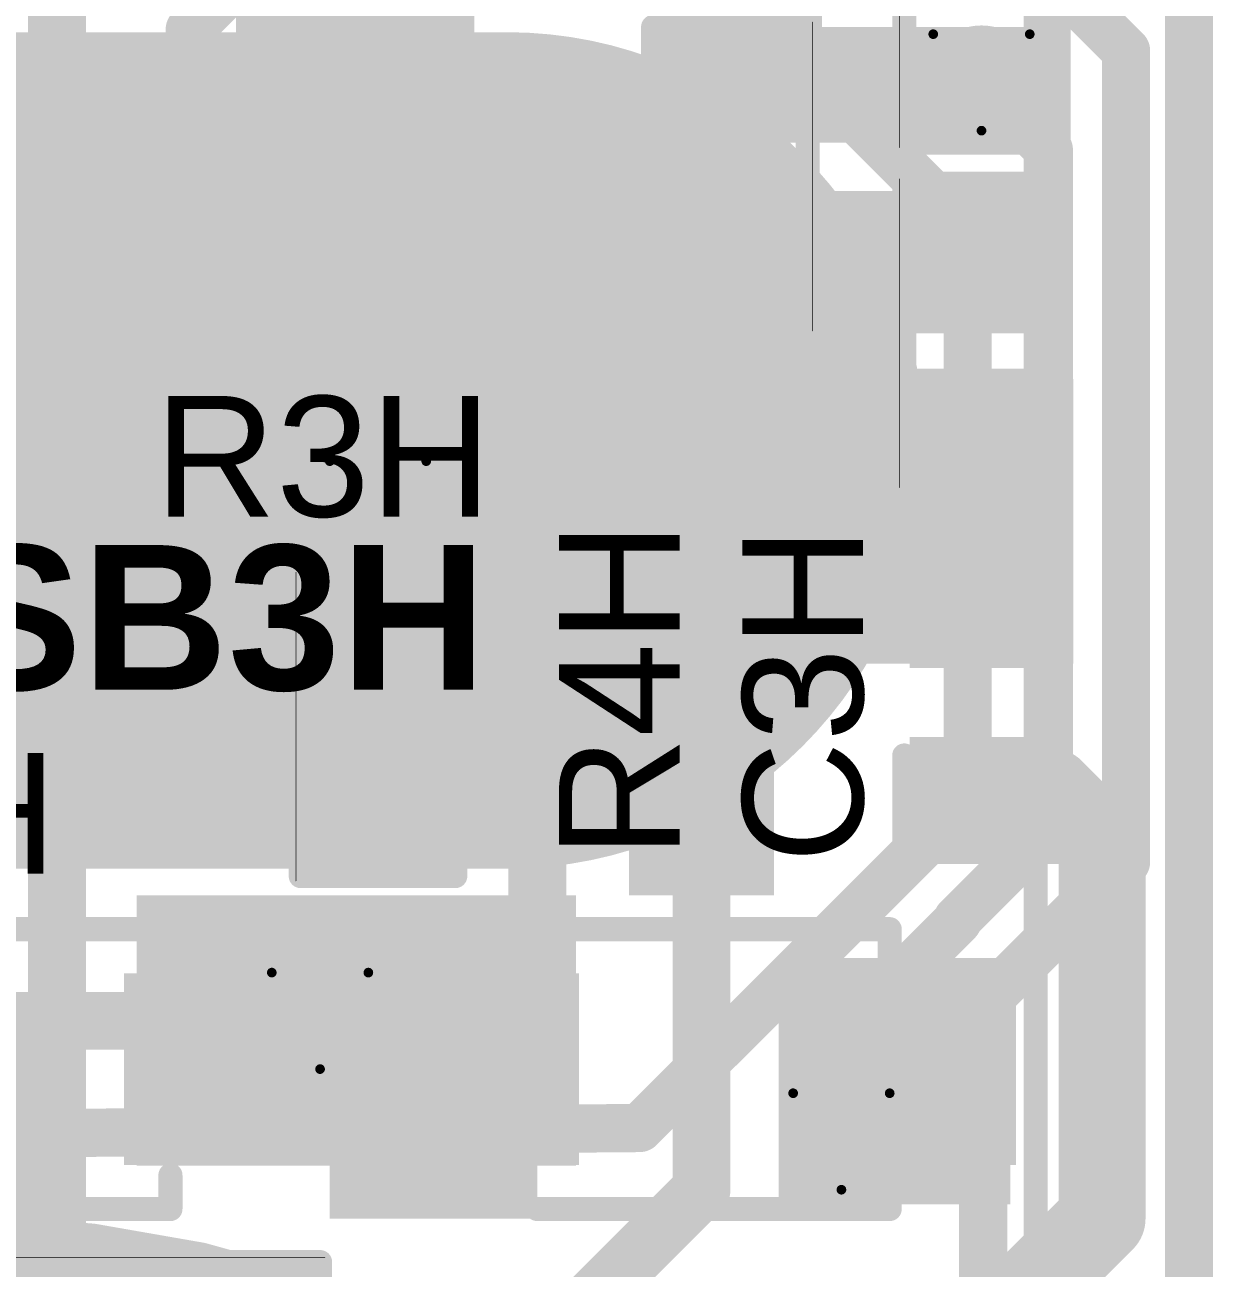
# Model space of a CAD drawing. Header units: inches. Extents: x -3.9 to 9.5, y -7 to 2.6.
# Drawn here: x 4.3443 to 4.5905, y -5.022 to -4.7644 of the extents above; entities that cross this region are included whole.
import ezdxf

# ---------------------------------------------------------------- set-up
doc = ezdxf.new("R2010")
doc.units = ezdxf.units.IN
doc.header["$MEASUREMENT"] = 0
for name, color, linetype in [('Board Outline', 216, 'Continuous'), ('Bottom Layer', 5, 'Continuous'), ('Bottom Overlay', 54, 'Continuous'), ('Bottom Paste', 16, 'Continuous'), ('Bottom Solder', 6, 'Continuous'), ('Dimension', 6, 'Continuous'), ('Drill Drawing', 1, 'Continuous'), ('Top Layer', 1, 'Continuous'), ('Top Overlay', 2, 'Continuous'), ('Top Paste', 8, 'Continuous'), ('Top Solder', 216, 'Continuous'), ('Via Holes', 16, 'Continuous')]:
    doc.layers.add(name, color=color, linetype=linetype)
doc.styles.add('Arial', font='', dxfattribs={"height": 0.2})
doc.styles.add('Arial_Bold', font='', dxfattribs={"height": 0.2})
doc.styles.get('Arial').set_extended_font_data('Arial')
doc.styles.get('Arial_Bold').set_extended_font_data('Arial', bold=True)

# ---------------------------------------------------------------- blocks, each defined once
blk = doc.blocks.new('14_TSSOP_34')
at = {"layer": 'Top Layer'}
for points in [[(-0.12992, 0.08563), (-0.08858, 0.08563), (-0.08858, 0.06791), (-0.12992, 0.06791)], [(-0.12992, 0.06004), (-0.08858, 0.06004), (-0.08858, 0.04232), (-0.12992, 0.04232)]]:
    blk.add_hatch(color=1, dxfattribs=at).paths.add_polyline_path(points)
at = {"layer": 'Top Overlay'}
blk.add_hatch(color=2, dxfattribs=at).paths.add_polyline_path([(-0.084, 0.068), (-0.073, 0.068), (-0.073, 0.086), (-0.084, 0.086)])
at = {"layer": 'Top Paste'}
for points in [[(-0.12992, 0.08563), (-0.08858, 0.08563), (-0.08858, 0.06791), (-0.12992, 0.06791)], [(-0.12992, 0.06004), (-0.08858, 0.06004), (-0.08858, 0.04232), (-0.12992, 0.04232)]]:
    blk.add_hatch(color=8, dxfattribs=at).paths.add_polyline_path(points)
at = {"layer": 'Top Solder'}
for points in [[(-0.13392, 0.08963), (-0.08458, 0.08963), (-0.08458, 0.06391), (-0.13392, 0.06391)], [(-0.13392, 0.06404), (-0.08458, 0.06404), (-0.08458, 0.03832), (-0.13392, 0.03832)], [(-0.13392, 0.03845), (-0.08458, 0.03845), (-0.08458, 0.01273), (-0.13392, 0.01273)]]:
    blk.add_hatch(color=216, dxfattribs=at).paths.add_polyline_path(points)
at = {"layer": 'Top Overlay'}
for points in [[(-0.09, 0.1, 0.005, 0.005, 0), (-0.09, 0.092, 0.005, 0.005, 0)], [(0.09, 0.1, 0.005, 0.005, 0), (-0.09, 0.1, 0.005, 0.005, 0)], [(-0.141, 0.082, 0.00787, 0.00787, 0), (-0.141, 0.072, 0.00787, 0.00787, 0)], [(-0.136, 0.077, 0.00787, 0.00787, 0), (-0.141, 0.082, 0.00787, 0.00787, 0)], [(-0.136, 0.077, 0.00787, 0.00787, 0), (-0.141, 0.072, 0.00787, 0.00787, 0)]]:
    blk.add_lwpolyline(points, format="xyseb", dxfattribs=at)
for points in [[(-0.09125, 0.1, 0.0025, 0.0025, 1), (-0.08875, 0.1, 0.0025, 0.0025, 1)], [(-0.09125, 0.1, 0.0025, 0.0025, 1), (-0.08875, 0.1, 0.0025, 0.0025, 1)], [(-0.09125, 0.092, 0.0025, 0.0025, 1), (-0.08875, 0.092, 0.0025, 0.0025, 1)], [(-0.14297, 0.082, 0.00394, 0.00394, 1), (-0.13903, 0.082, 0.00394, 0.00394, 1)], [(-0.14297, 0.082, 0.00394, 0.00394, 1), (-0.13903, 0.082, 0.00394, 0.00394, 1)], [(-0.13797, 0.077, 0.00394, 0.00394, 1), (-0.13403, 0.077, 0.00394, 0.00394, 1)], [(-0.13797, 0.077, 0.00394, 0.00394, 1), (-0.13403, 0.077, 0.00394, 0.00394, 1)], [(-0.14297, 0.072, 0.00394, 0.00394, 1), (-0.13903, 0.072, 0.00394, 0.00394, 1)], [(-0.14297, 0.072, 0.00394, 0.00394, 1), (-0.13903, 0.072, 0.00394, 0.00394, 1)]]:
    blk.add_lwpolyline(points, format="xyseb", close=True, dxfattribs=at)
blk = doc.blocks.new('S______B______0402_83')
at = {"layer": 'Top Layer'}
for points in [[(-0.0275, -0.0125), (-0.0275, 0.0125), (-0.0095, 0.0125), (-0.0095, -0.0125)], [(0.0095, -0.0125), (0.0095, 0.0125), (0.0275, 0.0125), (0.0275, -0.0125)]]:
    blk.add_hatch(color=1, dxfattribs=at).paths.add_polyline_path(points)
at = {"layer": 'Top Paste'}
for points in [[(-0.0275, -0.0125), (-0.0275, 0.0125), (-0.0095, 0.0125), (-0.0095, -0.0125)], [(0.0095, -0.0125), (0.0095, 0.0125), (0.0275, 0.0125), (0.0275, -0.0125)]]:
    blk.add_hatch(color=8, dxfattribs=at).paths.add_polyline_path(points)
at = {"layer": 'Top Solder'}
for points in [[(-0.02967, -0.01467), (-0.02967, 0.01467), (-0.00733, 0.01467), (-0.00733, -0.01467)], [(0.00733, -0.01467), (0.00733, 0.01467), (0.02967, 0.01467), (0.02967, -0.01467)]]:
    blk.add_hatch(color=216, dxfattribs=at).paths.add_polyline_path(points)
at = {"layer": 'Top Overlay'}
for points in [[(-0.031, -0.016, 0.005, 0.005, 0), (-0.031, 0.016, 0.005, 0.005, 0)], [(0.031, 0.016, 0.005, 0.005, 0), (-0.031, 0.016, 0.005, 0.005, 0)], [(0.031, -0.016, 0.005, 0.005, 0), (0.031, 0.016, 0.005, 0.005, 0)], [(0.031, -0.016, 0.005, 0.005, 0), (-0.031, -0.016, 0.005, 0.005, 0)], [(0.032, -0.017, 0.000127, 0.000127, 0), (-0.032, -0.017, 0.000127, 0.000127, 0)]]:
    blk.add_lwpolyline(points, format="xyseb", dxfattribs=at)
for points in [[(-0.03225, 0.016, 0.0025, 0.0025, 1), (-0.02975, 0.016, 0.0025, 0.0025, 1)], [(-0.03225, 0.016, 0.0025, 0.0025, 1), (-0.02975, 0.016, 0.0025, 0.0025, 1)], [(0.02975, 0.016, 0.0025, 0.0025, 1), (0.03225, 0.016, 0.0025, 0.0025, 1)], [(0.02975, 0.016, 0.0025, 0.0025, 1), (0.03225, 0.016, 0.0025, 0.0025, 1)], [(-0.03225, -0.016, 0.0025, 0.0025, 1), (-0.02975, -0.016, 0.0025, 0.0025, 1)], [(-0.03225, -0.016, 0.0025, 0.0025, 1), (-0.02975, -0.016, 0.0025, 0.0025, 1)], [(0.02975, -0.016, 0.0025, 0.0025, 1), (0.03225, -0.016, 0.0025, 0.0025, 1)], [(0.02975, -0.016, 0.0025, 0.0025, 1), (0.03225, -0.016, 0.0025, 0.0025, 1)], [(-0.03203, -0.017, 0.0000635, 0.0000635, 1), (-0.03197, -0.017, 0.0000635, 0.0000635, 1)], [(0.03197, -0.017, 0.0000635, 0.0000635, 1), (0.03203, -0.017, 0.0000635, 0.0000635, 1)]]:
    blk.add_lwpolyline(points, format="xyseb", close=True, dxfattribs=at)
blk = doc.blocks.new('R___0402_146')
at = {"layer": 'Top Layer'}
for points in [[(-0.0275, -0.0125), (-0.0275, 0.0125), (-0.0095, 0.0125), (-0.0095, -0.0125)], [(0.0095, -0.0125), (0.0095, 0.0125), (0.0275, 0.0125), (0.0275, -0.0125)]]:
    blk.add_hatch(color=1, dxfattribs=at).paths.add_polyline_path(points)
at = {"layer": 'Top Paste'}
for points in [[(-0.0275, -0.0125), (-0.0275, 0.0125), (-0.0095, 0.0125), (-0.0095, -0.0125)], [(0.0095, -0.0125), (0.0095, 0.0125), (0.0275, 0.0125), (0.0275, -0.0125)]]:
    blk.add_hatch(color=8, dxfattribs=at).paths.add_polyline_path(points)
at = {"layer": 'Top Solder'}
for points in [[(-0.02967, -0.01467), (-0.02967, 0.01467), (-0.00733, 0.01467), (-0.00733, -0.01467)], [(0.00733, -0.01467), (0.00733, 0.01467), (0.02967, 0.01467), (0.02967, -0.01467)]]:
    blk.add_hatch(color=216, dxfattribs=at).paths.add_polyline_path(points)
at = {"layer": 'Top Overlay'}
for points in [[(-0.031, 0.016, 0.005, 0.005, 0), (-0.031, -0.016, 0.005, 0.005, 0)], [(0.031, 0.016, 0.005, 0.005, 0), (-0.031, 0.016, 0.005, 0.005, 0)], [(0.031, 0.016, 0.005, 0.005, 0), (0.031, -0.016, 0.005, 0.005, 0)], [(0.031, -0.016, 0.005, 0.005, 0), (-0.031, -0.016, 0.005, 0.005, 0)], [(0.032, -0.017, 0.000127, 0.000127, 0), (-0.032, -0.017, 0.000127, 0.000127, 0)]]:
    blk.add_lwpolyline(points, format="xyseb", dxfattribs=at)
for points in [[(-0.03225, 0.016, 0.0025, 0.0025, 1), (-0.02975, 0.016, 0.0025, 0.0025, 1)], [(-0.03225, 0.016, 0.0025, 0.0025, 1), (-0.02975, 0.016, 0.0025, 0.0025, 1)], [(0.02975, 0.016, 0.0025, 0.0025, 1), (0.03225, 0.016, 0.0025, 0.0025, 1)], [(0.02975, 0.016, 0.0025, 0.0025, 1), (0.03225, 0.016, 0.0025, 0.0025, 1)], [(-0.03225, -0.016, 0.0025, 0.0025, 1), (-0.02975, -0.016, 0.0025, 0.0025, 1)], [(-0.03225, -0.016, 0.0025, 0.0025, 1), (-0.02975, -0.016, 0.0025, 0.0025, 1)], [(0.02975, -0.016, 0.0025, 0.0025, 1), (0.03225, -0.016, 0.0025, 0.0025, 1)], [(0.02975, -0.016, 0.0025, 0.0025, 1), (0.03225, -0.016, 0.0025, 0.0025, 1)], [(-0.03203, -0.017, 0.0000635, 0.0000635, 1), (-0.03197, -0.017, 0.0000635, 0.0000635, 1)], [(0.03197, -0.017, 0.0000635, 0.0000635, 1), (0.03203, -0.017, 0.0000635, 0.0000635, 1)]]:
    blk.add_lwpolyline(points, format="xyseb", close=True, dxfattribs=at)
blk = doc.blocks.new('R___0402_153')
at = {"layer": 'Top Layer'}
for points in [[(-0.0275, -0.0125), (-0.0275, 0.0125), (-0.0095, 0.0125), (-0.0095, -0.0125)], [(0.0095, -0.0125), (0.0095, 0.0125), (0.0275, 0.0125), (0.0275, -0.0125)]]:
    blk.add_hatch(color=1, dxfattribs=at).paths.add_polyline_path(points)
at = {"layer": 'Top Paste'}
for points in [[(-0.0275, -0.0125), (-0.0275, 0.0125), (-0.0095, 0.0125), (-0.0095, -0.0125)], [(0.0095, -0.0125), (0.0095, 0.0125), (0.0275, 0.0125), (0.0275, -0.0125)]]:
    blk.add_hatch(color=8, dxfattribs=at).paths.add_polyline_path(points)
at = {"layer": 'Top Solder'}
for points in [[(-0.02967, -0.01467), (-0.02967, 0.01467), (-0.00733, 0.01467), (-0.00733, -0.01467)], [(0.00733, -0.01467), (0.00733, 0.01467), (0.02967, 0.01467), (0.02967, -0.01467)]]:
    blk.add_hatch(color=216, dxfattribs=at).paths.add_polyline_path(points)
at = {"layer": 'Top Overlay'}
for points in [[(-0.031, -0.016, 0.005, 0.005, 0), (-0.031, 0.016, 0.005, 0.005, 0)], [(0.031, 0.016, 0.005, 0.005, 0), (-0.031, 0.016, 0.005, 0.005, 0)], [(0.031, -0.016, 0.005, 0.005, 0), (0.031, 0.016, 0.005, 0.005, 0)], [(0.031, -0.016, 0.005, 0.005, 0), (-0.031, -0.016, 0.005, 0.005, 0)], [(0.032, -0.017, 0.000127, 0.000127, 0), (-0.032, -0.017, 0.000127, 0.000127, 0)]]:
    blk.add_lwpolyline(points, format="xyseb", dxfattribs=at)
for points in [[(-0.03225, 0.016, 0.0025, 0.0025, 1), (-0.02975, 0.016, 0.0025, 0.0025, 1)], [(-0.03225, 0.016, 0.0025, 0.0025, 1), (-0.02975, 0.016, 0.0025, 0.0025, 1)], [(0.02975, 0.016, 0.0025, 0.0025, 1), (0.03225, 0.016, 0.0025, 0.0025, 1)], [(0.02975, 0.016, 0.0025, 0.0025, 1), (0.03225, 0.016, 0.0025, 0.0025, 1)], [(-0.03225, -0.016, 0.0025, 0.0025, 1), (-0.02975, -0.016, 0.0025, 0.0025, 1)], [(-0.03225, -0.016, 0.0025, 0.0025, 1), (-0.02975, -0.016, 0.0025, 0.0025, 1)], [(0.02975, -0.016, 0.0025, 0.0025, 1), (0.03225, -0.016, 0.0025, 0.0025, 1)], [(0.02975, -0.016, 0.0025, 0.0025, 1), (0.03225, -0.016, 0.0025, 0.0025, 1)], [(-0.03203, -0.017, 0.0000635, 0.0000635, 1), (-0.03197, -0.017, 0.0000635, 0.0000635, 1)], [(0.03197, -0.017, 0.0000635, 0.0000635, 1), (0.03203, -0.017, 0.0000635, 0.0000635, 1)]]:
    blk.add_lwpolyline(points, format="xyseb", close=True, dxfattribs=at)
blk = doc.blocks.new('R___0402_160')
at = {"layer": 'Top Layer'}
for points in [[(-0.0275, -0.0125), (-0.0275, 0.0125), (-0.0095, 0.0125), (-0.0095, -0.0125)], [(0.0095, -0.0125), (0.0095, 0.0125), (0.0275, 0.0125), (0.0275, -0.0125)]]:
    blk.add_hatch(color=1, dxfattribs=at).paths.add_polyline_path(points)
at = {"layer": 'Top Paste'}
for points in [[(-0.0275, -0.0125), (-0.0275, 0.0125), (-0.0095, 0.0125), (-0.0095, -0.0125)], [(0.0095, -0.0125), (0.0095, 0.0125), (0.0275, 0.0125), (0.0275, -0.0125)]]:
    blk.add_hatch(color=8, dxfattribs=at).paths.add_polyline_path(points)
at = {"layer": 'Top Solder'}
for points in [[(-0.02967, -0.01467), (-0.02967, 0.01467), (-0.00733, 0.01467), (-0.00733, -0.01467)], [(0.00733, -0.01467), (0.00733, 0.01467), (0.02967, 0.01467), (0.02967, -0.01467)]]:
    blk.add_hatch(color=216, dxfattribs=at).paths.add_polyline_path(points)
at = {"layer": 'Top Overlay'}
for points in [[(-0.031, 0.016, 0.005, 0.005, 0), (-0.031, -0.016, 0.005, 0.005, 0)], [(-0.031, 0.016, 0.005, 0.005, 0), (0.031, 0.016, 0.005, 0.005, 0)], [(0.031, 0.016, 0.005, 0.005, 0), (0.031, -0.016, 0.005, 0.005, 0)], [(-0.031, -0.016, 0.005, 0.005, 0), (0.031, -0.016, 0.005, 0.005, 0)], [(-0.032, -0.017, 0.000127, 0.000127, 0), (0.032, -0.017, 0.000127, 0.000127, 0)]]:
    blk.add_lwpolyline(points, format="xyseb", dxfattribs=at)
for points in [[(-0.03225, 0.016, 0.0025, 0.0025, 1), (-0.02975, 0.016, 0.0025, 0.0025, 1)], [(-0.03225, 0.016, 0.0025, 0.0025, 1), (-0.02975, 0.016, 0.0025, 0.0025, 1)], [(0.02975, 0.016, 0.0025, 0.0025, 1), (0.03225, 0.016, 0.0025, 0.0025, 1)], [(0.02975, 0.016, 0.0025, 0.0025, 1), (0.03225, 0.016, 0.0025, 0.0025, 1)], [(-0.03225, -0.016, 0.0025, 0.0025, 1), (-0.02975, -0.016, 0.0025, 0.0025, 1)], [(-0.03225, -0.016, 0.0025, 0.0025, 1), (-0.02975, -0.016, 0.0025, 0.0025, 1)], [(0.02975, -0.016, 0.0025, 0.0025, 1), (0.03225, -0.016, 0.0025, 0.0025, 1)], [(0.02975, -0.016, 0.0025, 0.0025, 1), (0.03225, -0.016, 0.0025, 0.0025, 1)], [(-0.03203, -0.017, 0.0000635, 0.0000635, 1), (-0.03197, -0.017, 0.0000635, 0.0000635, 1)], [(0.03197, -0.017, 0.0000635, 0.0000635, 1), (0.03203, -0.017, 0.0000635, 0.0000635, 1)]]:
    blk.add_lwpolyline(points, format="xyseb", close=True, dxfattribs=at)
blk = doc.blocks.new('R___0402_167')
at = {"layer": 'Top Layer'}
for points in [[(-0.0275, -0.0125), (-0.0275, 0.0125), (-0.0095, 0.0125), (-0.0095, -0.0125)], [(0.0095, -0.0125), (0.0095, 0.0125), (0.0275, 0.0125), (0.0275, -0.0125)]]:
    blk.add_hatch(color=1, dxfattribs=at).paths.add_polyline_path(points)
at = {"layer": 'Top Paste'}
for points in [[(-0.0275, -0.0125), (-0.0275, 0.0125), (-0.0095, 0.0125), (-0.0095, -0.0125)], [(0.0095, -0.0125), (0.0095, 0.0125), (0.0275, 0.0125), (0.0275, -0.0125)]]:
    blk.add_hatch(color=8, dxfattribs=at).paths.add_polyline_path(points)
at = {"layer": 'Top Solder'}
for points in [[(-0.02967, -0.01467), (-0.02967, 0.01467), (-0.00733, 0.01467), (-0.00733, -0.01467)], [(0.00733, -0.01467), (0.00733, 0.01467), (0.02967, 0.01467), (0.02967, -0.01467)]]:
    blk.add_hatch(color=216, dxfattribs=at).paths.add_polyline_path(points)
at = {"layer": 'Top Overlay'}
for points in [[(-0.031, -0.016, 0.005, 0.005, 0), (-0.031, 0.016, 0.005, 0.005, 0)], [(0.031, 0.016, 0.005, 0.005, 0), (-0.031, 0.016, 0.005, 0.005, 0)], [(0.031, -0.016, 0.005, 0.005, 0), (0.031, 0.016, 0.005, 0.005, 0)], [(0.031, -0.016, 0.005, 0.005, 0), (-0.031, -0.016, 0.005, 0.005, 0)], [(0.032, -0.017, 0.000127, 0.000127, 0), (-0.032, -0.017, 0.000127, 0.000127, 0)]]:
    blk.add_lwpolyline(points, format="xyseb", dxfattribs=at)
for points in [[(-0.03225, 0.016, 0.0025, 0.0025, 1), (-0.02975, 0.016, 0.0025, 0.0025, 1)], [(-0.03225, 0.016, 0.0025, 0.0025, 1), (-0.02975, 0.016, 0.0025, 0.0025, 1)], [(0.02975, 0.016, 0.0025, 0.0025, 1), (0.03225, 0.016, 0.0025, 0.0025, 1)], [(0.02975, 0.016, 0.0025, 0.0025, 1), (0.03225, 0.016, 0.0025, 0.0025, 1)], [(-0.03225, -0.016, 0.0025, 0.0025, 1), (-0.02975, -0.016, 0.0025, 0.0025, 1)], [(-0.03225, -0.016, 0.0025, 0.0025, 1), (-0.02975, -0.016, 0.0025, 0.0025, 1)], [(0.02975, -0.016, 0.0025, 0.0025, 1), (0.03225, -0.016, 0.0025, 0.0025, 1)], [(0.02975, -0.016, 0.0025, 0.0025, 1), (0.03225, -0.016, 0.0025, 0.0025, 1)], [(-0.03203, -0.017, 0.0000635, 0.0000635, 1), (-0.03197, -0.017, 0.0000635, 0.0000635, 1)], [(0.03197, -0.017, 0.0000635, 0.0000635, 1), (0.03203, -0.017, 0.0000635, 0.0000635, 1)]]:
    blk.add_lwpolyline(points, format="xyseb", close=True, dxfattribs=at)
blk = doc.blocks.new('_EMG________B_195')
at = {"layer": 'Bottom Layer'}
h = blk.add_hatch(color=5, dxfattribs=at)
edge = h.paths.add_edge_path()
edge.add_arc((-0.11417, 0.0005), 0.08268, 90, 270)
edge.add_line((-0.11417, -0.08217), (0.11417, -0.08217))
edge.add_arc((0.11417, 0.0005), 0.08268, 270, 450)
edge.add_line((0.11417, 0.08318), (-0.11417, 0.08318))
at = {"layer": 'Bottom Paste'}
h = blk.add_hatch(color=16, dxfattribs=at)
edge = h.paths.add_edge_path()
edge.add_arc((-0.11417, 0.0005), 0.08268, 90, 270)
edge.add_line((-0.11417, -0.08217), (0.11417, -0.08217))
edge.add_arc((0.11417, 0.0005), 0.08268, 270, 450)
edge.add_line((0.11417, 0.08318), (-0.11417, 0.08318))
at = {"layer": 'Bottom Solder'}
h = blk.add_hatch(color=6, dxfattribs=at)
edge = h.paths.add_edge_path()
edge.add_arc((-0.11417, 0.0005), 0.08668, 90, 270)
edge.add_line((-0.11417, -0.08617), (0.11417, -0.08617))
edge.add_arc((0.11417, 0.0005), 0.08668, 270, 450)
edge.add_line((0.11417, 0.08718), (-0.11417, 0.08718))
at = {"layer": 'Bottom Overlay'}
blk.add_lwpolyline([(0.22375, -0.43172, 0.005, 0.005, 0), (0.22375, 0.43172, 0.005, 0.005, 0)], format="xyseb", dxfattribs=at)
blk = doc.blocks.new('SOD_323_209')
at = {"layer": 'Top Layer'}
for points in [[(-0.02953, -0.01772), (-0.06102, -0.01772), (-0.06102, 0.01772), (-0.02953, 0.01772)], [(0.06102, -0.01772), (0.02953, -0.01772), (0.02953, 0.01772), (0.06102, 0.01772)]]:
    blk.add_hatch(color=1, dxfattribs=at).paths.add_polyline_path(points)
at = {"layer": 'Top Overlay'}
for points in [[(-0.079, 0.019), (-0.036, 0.019), (-0.036, 0.031), (-0.079, 0.031)], [(-0.079, -0.02), (-0.062, -0.02), (-0.062, 0.02), (-0.079, 0.02)], [(-0.079, -0.031), (-0.036, -0.031), (-0.036, -0.019), (-0.079, -0.019)]]:
    blk.add_hatch(color=2, dxfattribs=at).paths.add_polyline_path(points)
at = {"layer": 'Top Paste'}
for points in [[(-0.02953, -0.01772), (-0.06102, -0.01772), (-0.06102, 0.01772), (-0.02953, 0.01772)], [(0.06102, -0.01772), (0.02953, -0.01772), (0.02953, 0.01772), (0.06102, 0.01772)]]:
    blk.add_hatch(color=8, dxfattribs=at).paths.add_polyline_path(points)
at = {"layer": 'Top Solder'}
for points in [[(-0.02736, -0.01988), (-0.06319, -0.01988), (-0.06319, 0.01988), (-0.02736, 0.01988)], [(0.06319, -0.01988), (0.02736, -0.01988), (0.02736, 0.01988), (0.06319, 0.01988)]]:
    blk.add_hatch(color=216, dxfattribs=at).paths.add_polyline_path(points)
at = {"layer": 'Top Overlay'}
for points in [[(-0.036, 0.029, 0.005, 0.005, 0), (0.037, 0.029, 0.005, 0.005, 0)], [(0.037, 0.022, 0.005, 0.005, 0), (0.037, 0.029, 0.005, 0.005, 0)], [(0.037, -0.029, 0.005, 0.005, 0), (0.037, -0.022, 0.005, 0.005, 0)], [(-0.036, -0.029, 0.005, 0.005, 0), (0.037, -0.029, 0.005, 0.005, 0)]]:
    blk.add_lwpolyline(points, format="xyseb", dxfattribs=at)
for points in [[(-0.03725, 0.029, 0.0025, 0.0025, 1), (-0.03475, 0.029, 0.0025, 0.0025, 1)], [(0.03575, 0.029, 0.0025, 0.0025, 1), (0.03825, 0.029, 0.0025, 0.0025, 1)], [(0.03575, 0.029, 0.0025, 0.0025, 1), (0.03825, 0.029, 0.0025, 0.0025, 1)], [(0.03575, 0.022, 0.0025, 0.0025, 1), (0.03825, 0.022, 0.0025, 0.0025, 1)], [(0.03575, -0.022, 0.0025, 0.0025, 1), (0.03825, -0.022, 0.0025, 0.0025, 1)], [(-0.03725, -0.029, 0.0025, 0.0025, 1), (-0.03475, -0.029, 0.0025, 0.0025, 1)], [(0.03575, -0.029, 0.0025, 0.0025, 1), (0.03825, -0.029, 0.0025, 0.0025, 1)], [(0.03575, -0.029, 0.0025, 0.0025, 1), (0.03825, -0.029, 0.0025, 0.0025, 1)]]:
    blk.add_lwpolyline(points, format="xyseb", close=True, dxfattribs=at)
blk = doc.blocks.new('SOD_323_216')
at = {"layer": 'Top Layer'}
for points in [[(-0.02953, -0.01772), (-0.06102, -0.01772), (-0.06102, 0.01772), (-0.02953, 0.01772)], [(0.06102, -0.01772), (0.02953, -0.01772), (0.02953, 0.01772), (0.06102, 0.01772)]]:
    blk.add_hatch(color=1, dxfattribs=at).paths.add_polyline_path(points)
at = {"layer": 'Top Overlay'}
for points in [[(-0.079, 0.019), (-0.036, 0.019), (-0.036, 0.031), (-0.079, 0.031)], [(-0.079, -0.02), (-0.062, -0.02), (-0.062, 0.02), (-0.079, 0.02)], [(-0.079, -0.031), (-0.036, -0.031), (-0.036, -0.019), (-0.079, -0.019)]]:
    blk.add_hatch(color=2, dxfattribs=at).paths.add_polyline_path(points)
at = {"layer": 'Top Paste'}
for points in [[(-0.02953, -0.01772), (-0.06102, -0.01772), (-0.06102, 0.01772), (-0.02953, 0.01772)], [(0.06102, -0.01772), (0.02953, -0.01772), (0.02953, 0.01772), (0.06102, 0.01772)]]:
    blk.add_hatch(color=8, dxfattribs=at).paths.add_polyline_path(points)
at = {"layer": 'Top Solder'}
for points in [[(-0.02736, -0.01988), (-0.06319, -0.01988), (-0.06319, 0.01988), (-0.02736, 0.01988)], [(0.06319, -0.01988), (0.02736, -0.01988), (0.02736, 0.01988), (0.06319, 0.01988)]]:
    blk.add_hatch(color=216, dxfattribs=at).paths.add_polyline_path(points)
at = {"layer": 'Top Overlay'}
for points in [[(-0.036, 0.029, 0.005, 0.005, 0), (0.037, 0.029, 0.005, 0.005, 0)], [(0.037, 0.022, 0.005, 0.005, 0), (0.037, 0.029, 0.005, 0.005, 0)], [(0.037, -0.029, 0.005, 0.005, 0), (0.037, -0.022, 0.005, 0.005, 0)], [(-0.036, -0.029, 0.005, 0.005, 0), (0.037, -0.029, 0.005, 0.005, 0)]]:
    blk.add_lwpolyline(points, format="xyseb", dxfattribs=at)
for points in [[(-0.03725, 0.029, 0.0025, 0.0025, 1), (-0.03475, 0.029, 0.0025, 0.0025, 1)], [(0.03575, 0.029, 0.0025, 0.0025, 1), (0.03825, 0.029, 0.0025, 0.0025, 1)], [(0.03575, 0.029, 0.0025, 0.0025, 1), (0.03825, 0.029, 0.0025, 0.0025, 1)], [(0.03575, 0.022, 0.0025, 0.0025, 1), (0.03825, 0.022, 0.0025, 0.0025, 1)], [(0.03575, -0.022, 0.0025, 0.0025, 1), (0.03825, -0.022, 0.0025, 0.0025, 1)], [(-0.03725, -0.029, 0.0025, 0.0025, 1), (-0.03475, -0.029, 0.0025, 0.0025, 1)], [(0.03575, -0.029, 0.0025, 0.0025, 1), (0.03825, -0.029, 0.0025, 0.0025, 1)], [(0.03575, -0.029, 0.0025, 0.0025, 1), (0.03825, -0.029, 0.0025, 0.0025, 1)]]:
    blk.add_lwpolyline(points, format="xyseb", close=True, dxfattribs=at)
blk = doc.blocks.new('C___0402_244')
at = {"layer": 'Top Layer'}
for points in [[(-0.0275, -0.0125), (-0.0275, 0.0125), (-0.0095, 0.0125), (-0.0095, -0.0125)], [(0.0095, -0.0125), (0.0095, 0.0125), (0.0275, 0.0125), (0.0275, -0.0125)]]:
    blk.add_hatch(color=1, dxfattribs=at).paths.add_polyline_path(points)
at = {"layer": 'Top Paste'}
for points in [[(-0.0275, -0.0125), (-0.0275, 0.0125), (-0.0095, 0.0125), (-0.0095, -0.0125)], [(0.0095, -0.0125), (0.0095, 0.0125), (0.0275, 0.0125), (0.0275, -0.0125)]]:
    blk.add_hatch(color=8, dxfattribs=at).paths.add_polyline_path(points)
at = {"layer": 'Top Solder'}
for points in [[(-0.02986, -0.01486), (-0.02986, 0.01486), (-0.00714, 0.01486), (-0.00714, -0.01486)], [(0.00714, -0.01486), (0.00714, 0.01486), (0.02986, 0.01486), (0.02986, -0.01486)]]:
    blk.add_hatch(color=216, dxfattribs=at).paths.add_polyline_path(points)
at = {"layer": 'Top Overlay'}
for points in [[(-0.031, 0.016, 0.005, 0.005, 0), (-0.011, 0.016, 0.005, 0.005, 0)], [(-0.031, 0.016, 0.005, 0.005, 0), (-0.031, -0.016, 0.005, 0.005, 0)], [(0.011, 0.016, 0.005, 0.005, 0), (0.031, 0.016, 0.005, 0.005, 0)], [(0.031, 0.016, 0.005, 0.005, 0), (0.031, -0.016, 0.005, 0.005, 0)], [(-0.031, -0.016, 0.005, 0.005, 0), (-0.011, -0.016, 0.005, 0.005, 0)], [(0.011, -0.016, 0.005, 0.005, 0), (0.031, -0.016, 0.005, 0.005, 0)]]:
    blk.add_lwpolyline(points, format="xyseb", dxfattribs=at)
for points in [[(-0.03225, 0.016, 0.0025, 0.0025, 1), (-0.02975, 0.016, 0.0025, 0.0025, 1)], [(-0.03225, 0.016, 0.0025, 0.0025, 1), (-0.02975, 0.016, 0.0025, 0.0025, 1)], [(-0.01225, 0.016, 0.0025, 0.0025, 1), (-0.00975, 0.016, 0.0025, 0.0025, 1)], [(0.00975, 0.016, 0.0025, 0.0025, 1), (0.01225, 0.016, 0.0025, 0.0025, 1)], [(0.02975, 0.016, 0.0025, 0.0025, 1), (0.03225, 0.016, 0.0025, 0.0025, 1)], [(0.02975, 0.016, 0.0025, 0.0025, 1), (0.03225, 0.016, 0.0025, 0.0025, 1)], [(-0.03225, -0.016, 0.0025, 0.0025, 1), (-0.02975, -0.016, 0.0025, 0.0025, 1)], [(-0.03225, -0.016, 0.0025, 0.0025, 1), (-0.02975, -0.016, 0.0025, 0.0025, 1)], [(-0.01225, -0.016, 0.0025, 0.0025, 1), (-0.00975, -0.016, 0.0025, 0.0025, 1)], [(0.00975, -0.016, 0.0025, 0.0025, 1), (0.01225, -0.016, 0.0025, 0.0025, 1)], [(0.02975, -0.016, 0.0025, 0.0025, 1), (0.03225, -0.016, 0.0025, 0.0025, 1)], [(0.02975, -0.016, 0.0025, 0.0025, 1), (0.03225, -0.016, 0.0025, 0.0025, 1)]]:
    blk.add_lwpolyline(points, format="xyseb", close=True, dxfattribs=at)

msp = doc.modelspace()

# ---------------------------------------------------------------- hatches: boundary and pattern name
at = {"layer": 'Bottom Layer'}
h = msp.add_hatch(color=5, dxfattribs=at)
edge = h.paths.add_edge_path()
edge.add_arc((4.54247, -4.77628), 0.01181, 0, 360)
h = msp.add_hatch(color=5, dxfattribs=at)
edge = h.paths.add_edge_path()
edge.add_arc((4.41745, -4.86478), 0.01181, 0, 360)
h = msp.add_hatch(color=5, dxfattribs=at)
edge = h.paths.add_edge_path()
edge.add_arc((4.40545, -4.97078), 0.01181, 0, 360)
h = msp.add_hatch(color=5, dxfattribs=at)
edge = h.paths.add_edge_path()
edge.add_arc((4.51345, -4.99578), 0.01181, 0, 360)
at = {"layer": 'Top Layer'}
h = msp.add_hatch(color=1, dxfattribs=at)
edge = h.paths.add_edge_path()
edge.add_arc((4.54247, -4.77628), 0.01181, 0, 360)
for points in [[(4.47445, -4.78878), (4.55745, -4.78878), (4.55745, -4.76478), (4.47445, -4.76478)], [(4.46947, -4.82828), (4.55847, -4.82828), (4.55847, -4.79878), (4.46947, -4.79878)], [(4.46947, -4.94478), (4.49947, -4.94478), (4.49947, -4.79878), (4.46947, -4.79878)], [(4.51447, -4.85778), (4.56147, -4.85778), (4.56147, -4.83778), (4.51447, -4.83778)], [(4.51447, -4.89678), (4.56147, -4.89678), (4.56147, -4.83778), (4.51447, -4.83778)], [(4.37245, -4.93778), (4.43245, -4.93778), (4.43245, -4.91178), (4.37245, -4.91178)], [(4.36745, -5.00078), (4.45845, -5.00078), (4.45845, -4.94478), (4.36745, -4.94478)], [(4.50045, -5.00878), (4.54845, -5.00878), (4.54845, -4.95778), (4.50045, -4.95778)], [(4.27645, -5.05078), (4.35645, -5.05078), (4.35645, -4.96478), (4.27645, -4.96478)]]:
    msp.add_hatch(color=1, dxfattribs=at).paths.add_polyline_path(points)
h = msp.add_hatch(color=1, dxfattribs=at)
edge = h.paths.add_edge_path()
edge.add_arc((4.41745, -4.86478), 0.01181, 0, 360)
h = msp.add_hatch(color=1, dxfattribs=at)
edge = h.paths.add_edge_path()
edge.add_arc((4.40545, -4.97078), 0.01181, 0, 360)
h = msp.add_hatch(color=1, dxfattribs=at)
edge = h.paths.add_edge_path()
edge.add_arc((4.51345, -4.99578), 0.01181, 0, 360)
at = {"layer": 'Via Holes'}
h = msp.add_hatch(color=7, dxfattribs=at)
edge = h.paths.add_edge_path()
edge.add_arc((4.54247, -4.77628), 0.00591, 0, 360)
h = msp.add_hatch(color=7, dxfattribs=at)
edge = h.paths.add_edge_path()
edge.add_arc((4.41745, -4.86478), 0.00591, 0, 360)
h = msp.add_hatch(color=7, dxfattribs=at)
edge = h.paths.add_edge_path()
edge.add_arc((4.40545, -4.97078), 0.00591, 0, 360)
h = msp.add_hatch(color=7, dxfattribs=at)
edge = h.paths.add_edge_path()
edge.add_arc((4.51345, -4.99578), 0.00591, 0, 360)

# ---------------------------------------------------------------- linework, layer by layer
at = {"layer": 'Board Outline'}
msp.add_lwpolyline([(4.5852, -4.42185, 0.005, 0.005, 0), (4.58545, -5.28379, 0.005, 0.005, 0)], format="xyseb", dxfattribs=at)
at = {"layer": 'Bottom Layer'}
for points in [[(4.50445, -4.77178, 0.01, 0.01, 0), (4.50445, -4.71578, 0.01, 0.01, 0)], [(4.56145, -4.75878, 0.01, 0.01, 0), (4.57241, -4.76974, 0.01, 0.01, 0)], [(4.50445, -4.77178, 0.01, 0.01, 0), (4.53961, -4.80695, 0.01, 0.01, 0)], [(4.57241, -4.93783, 0.01, 0.01, 0), (4.57241, -4.76974, 0.01, 0.01, 0)], [(4.54247, -4.77628, 0.01, 0.01, 0), (4.55641, -4.79022, 0.01, 0.01, 0)], [(4.55641, -4.93083, 0.01, 0.01, 0), (4.55641, -4.79022, 0.01, 0.01, 0)], [(4.53961, -4.925, 0.01, 0.01, 0), (4.53961, -4.80695, 0.01, 0.01, 0)], [(4.49745, -4.96716, 0.01, 0.01, 0), (4.53961, -4.925, 0.01, 0.01, 0)], [(4.53753, -4.9497, 0.01, 0.01, 0), (4.55641, -4.93083, 0.01, 0.01, 0)], [(4.54279, -4.96744, 0.01, 0.01, 0), (4.57241, -4.93783, 0.01, 0.01, 0)], [(4.53753, -4.95008, 0.01, 0.01, 0), (4.53753, -4.9497, 0.01, 0.01, 0)], [(4.51345, -4.97416, 0.01, 0.01, 0), (4.53753, -4.95008, 0.01, 0.01, 0)], [(4.47162, -4.99299, 0.01, 0.01, 0), (4.49745, -4.96716, 0.01, 0.01, 0)], [(4.54279, -5.03112, 0.01, 0.01, 0), (4.54279, -4.96744, 0.01, 0.01, 0)], [(4.13445, -4.97078, 0.012, 0.012, 0), (4.40545, -4.97078, 0.012, 0.012, 0)], [(4.40545, -4.97078, 0.012, 0.012, 0), (4.40569, -4.97078, 0.012, 0.012, 0)], [(4.51345, -4.99578, 0.01, 0.01, 0), (4.51345, -4.97416, 0.01, 0.01, 0)], [(4.15349, -4.99574, 0.01, 0.01, 0), (4.40121, -4.9936, 0.01, 0.01, 0)], [(4.40121, -4.9936, 0.01, 0.01, 0), (4.4013, -4.9936, 0.01, 0.01, 0)], [(4.4013, -4.9936, 0.01, 0.01, 0), (4.41348, -4.9936, 0.01, 0.01, 0)], [(4.41348, -4.9936, 0.01, 0.01, 0), (4.41643, -4.99346, 0.01, 0.01, 0)], [(4.41643, -4.99346, 0.01, 0.01, 0), (4.47162, -4.99299, 0.01, 0.01, 0)], [(4.15845, -5.09928, 0.02, 0.02, -1.34747), (4.38995, -5.46541, 0.02, 0.02, 0)]]:
    msp.add_lwpolyline(points, format="xyseb", dxfattribs=at)
for points in [[(4.50195, -4.77178, 0.005, 0.005, 1), (4.50695, -4.77178, 0.005, 0.005, 1)], [(4.50195, -4.77178, 0.005, 0.005, 1), (4.50695, -4.77178, 0.005, 0.005, 1)], [(4.56991, -4.76974, 0.005, 0.005, 1), (4.57491, -4.76974, 0.005, 0.005, 1)], [(4.56991, -4.76974, 0.005, 0.005, 1), (4.57491, -4.76974, 0.005, 0.005, 1)], [(4.53997, -4.77628, 0.005, 0.005, 1), (4.54497, -4.77628, 0.005, 0.005, 1)], [(4.55391, -4.79022, 0.005, 0.005, 1), (4.55891, -4.79022, 0.005, 0.005, 1)], [(4.55391, -4.79022, 0.005, 0.005, 1), (4.55891, -4.79022, 0.005, 0.005, 1)], [(4.53711, -4.80695, 0.005, 0.005, 1), (4.54211, -4.80695, 0.005, 0.005, 1)], [(4.53711, -4.80695, 0.005, 0.005, 1), (4.54211, -4.80695, 0.005, 0.005, 1)], [(4.53711, -4.925, 0.005, 0.005, 1), (4.54211, -4.925, 0.005, 0.005, 1)], [(4.53711, -4.925, 0.005, 0.005, 1), (4.54211, -4.925, 0.005, 0.005, 1)], [(4.55391, -4.93083, 0.005, 0.005, 1), (4.55891, -4.93083, 0.005, 0.005, 1)], [(4.55391, -4.93083, 0.005, 0.005, 1), (4.55891, -4.93083, 0.005, 0.005, 1)], [(4.56991, -4.93783, 0.005, 0.005, 1), (4.57491, -4.93783, 0.005, 0.005, 1)], [(4.56991, -4.93783, 0.005, 0.005, 1), (4.57491, -4.93783, 0.005, 0.005, 1)], [(4.53503, -4.9497, 0.005, 0.005, 1), (4.54003, -4.9497, 0.005, 0.005, 1)], [(4.53503, -4.9497, 0.005, 0.005, 1), (4.54003, -4.9497, 0.005, 0.005, 1)], [(4.53503, -4.95008, 0.005, 0.005, 1), (4.54003, -4.95008, 0.005, 0.005, 1)], [(4.53503, -4.95008, 0.005, 0.005, 1), (4.54003, -4.95008, 0.005, 0.005, 1)], [(4.49495, -4.96716, 0.005, 0.005, 1), (4.49995, -4.96716, 0.005, 0.005, 1)], [(4.49495, -4.96716, 0.005, 0.005, 1), (4.49995, -4.96716, 0.005, 0.005, 1)], [(4.54029, -4.96744, 0.005, 0.005, 1), (4.54529, -4.96744, 0.005, 0.005, 1)], [(4.54029, -4.96744, 0.005, 0.005, 1), (4.54529, -4.96744, 0.005, 0.005, 1)], [(4.40245, -4.97078, 0.006, 0.006, 1), (4.40845, -4.97078, 0.006, 0.006, 1)], [(4.40245, -4.97078, 0.006, 0.006, 1), (4.40845, -4.97078, 0.006, 0.006, 1)], [(4.40269, -4.97078, 0.006, 0.006, 1), (4.40869, -4.97078, 0.006, 0.006, 1)], [(4.51095, -4.97416, 0.005, 0.005, 1), (4.51595, -4.97416, 0.005, 0.005, 1)], [(4.51095, -4.97416, 0.005, 0.005, 1), (4.51595, -4.97416, 0.005, 0.005, 1)], [(4.39871, -4.9936, 0.005, 0.005, 1), (4.40371, -4.9936, 0.005, 0.005, 1)], [(4.39871, -4.9936, 0.005, 0.005, 1), (4.40371, -4.9936, 0.005, 0.005, 1)], [(4.3988, -4.9936, 0.005, 0.005, 1), (4.4038, -4.9936, 0.005, 0.005, 1)], [(4.3988, -4.9936, 0.005, 0.005, 1), (4.4038, -4.9936, 0.005, 0.005, 1)], [(4.41098, -4.9936, 0.005, 0.005, 1), (4.41598, -4.9936, 0.005, 0.005, 1)], [(4.41098, -4.9936, 0.005, 0.005, 1), (4.41598, -4.9936, 0.005, 0.005, 1)], [(4.41393, -4.99346, 0.005, 0.005, 1), (4.41893, -4.99346, 0.005, 0.005, 1)], [(4.41393, -4.99346, 0.005, 0.005, 1), (4.41893, -4.99346, 0.005, 0.005, 1)], [(4.46912, -4.99299, 0.005, 0.005, 1), (4.47412, -4.99299, 0.005, 0.005, 1)], [(4.46912, -4.99299, 0.005, 0.005, 1), (4.47412, -4.99299, 0.005, 0.005, 1)], [(4.51095, -4.99578, 0.005, 0.005, 1), (4.51595, -4.99578, 0.005, 0.005, 1)]]:
    msp.add_lwpolyline(points, format="xyseb", close=True, dxfattribs=at)
at = {"layer": 'Dimension'}
msp.add_lwpolyline([(4.58545, -5.27129, 0.01, 0.01, 0), (4.58545, 1.62, 0.01, 0.01, 0)], format="xyseb", dxfattribs=at)
at = {"layer": 'Drill Drawing'}
for points in [[(4.53247, -4.76628, 0.002, 0.002, 0), (4.55247, -4.76628, 0.002, 0.002, 0)], [(4.53247, -4.76628, 0.002, 0.002, 0), (4.54247, -4.78628, 0.002, 0.002, 0)], [(4.54247, -4.78628, 0.002, 0.002, 0), (4.55247, -4.76628, 0.002, 0.002, 0)], [(4.40745, -4.85478, 0.002, 0.002, 0), (4.42745, -4.85478, 0.002, 0.002, 0)], [(4.40745, -4.85478, 0.002, 0.002, 0), (4.41745, -4.87478, 0.002, 0.002, 0)], [(4.41745, -4.87478, 0.002, 0.002, 0), (4.42745, -4.85478, 0.002, 0.002, 0)], [(4.39545, -4.96078, 0.002, 0.002, 0), (4.41545, -4.96078, 0.002, 0.002, 0)], [(4.39545, -4.96078, 0.002, 0.002, 0), (4.40545, -4.98078, 0.002, 0.002, 0)], [(4.40545, -4.98078, 0.002, 0.002, 0), (4.41545, -4.96078, 0.002, 0.002, 0)], [(4.50345, -4.98578, 0.002, 0.002, 0), (4.52345, -4.98578, 0.002, 0.002, 0)], [(4.50345, -4.98578, 0.002, 0.002, 0), (4.51345, -5.00578, 0.002, 0.002, 0)], [(4.51345, -5.00578, 0.002, 0.002, 0), (4.52345, -4.98578, 0.002, 0.002, 0)]]:
    msp.add_lwpolyline(points, format="xyseb", dxfattribs=at)
for points in [[(4.53197, -4.76628, 0.001, 0.001, 1), (4.53297, -4.76628, 0.001, 0.001, 1)], [(4.53197, -4.76628, 0.001, 0.001, 1), (4.53297, -4.76628, 0.001, 0.001, 1)], [(4.55197, -4.76628, 0.001, 0.001, 1), (4.55297, -4.76628, 0.001, 0.001, 1)], [(4.55197, -4.76628, 0.001, 0.001, 1), (4.55297, -4.76628, 0.001, 0.001, 1)], [(4.54197, -4.78628, 0.001, 0.001, 1), (4.54297, -4.78628, 0.001, 0.001, 1)], [(4.54197, -4.78628, 0.001, 0.001, 1), (4.54297, -4.78628, 0.001, 0.001, 1)], [(4.40695, -4.85478, 0.001, 0.001, 1), (4.40795, -4.85478, 0.001, 0.001, 1)], [(4.40695, -4.85478, 0.001, 0.001, 1), (4.40795, -4.85478, 0.001, 0.001, 1)], [(4.42695, -4.85478, 0.001, 0.001, 1), (4.42795, -4.85478, 0.001, 0.001, 1)], [(4.42695, -4.85478, 0.001, 0.001, 1), (4.42795, -4.85478, 0.001, 0.001, 1)], [(4.41695, -4.87478, 0.001, 0.001, 1), (4.41795, -4.87478, 0.001, 0.001, 1)], [(4.41695, -4.87478, 0.001, 0.001, 1), (4.41795, -4.87478, 0.001, 0.001, 1)], [(4.39495, -4.96078, 0.001, 0.001, 1), (4.39595, -4.96078, 0.001, 0.001, 1)], [(4.39495, -4.96078, 0.001, 0.001, 1), (4.39595, -4.96078, 0.001, 0.001, 1)], [(4.41495, -4.96078, 0.001, 0.001, 1), (4.41595, -4.96078, 0.001, 0.001, 1)], [(4.41495, -4.96078, 0.001, 0.001, 1), (4.41595, -4.96078, 0.001, 0.001, 1)], [(4.40495, -4.98078, 0.001, 0.001, 1), (4.40595, -4.98078, 0.001, 0.001, 1)], [(4.40495, -4.98078, 0.001, 0.001, 1), (4.40595, -4.98078, 0.001, 0.001, 1)], [(4.50295, -4.98578, 0.001, 0.001, 1), (4.50395, -4.98578, 0.001, 0.001, 1)], [(4.50295, -4.98578, 0.001, 0.001, 1), (4.50395, -4.98578, 0.001, 0.001, 1)], [(4.52295, -4.98578, 0.001, 0.001, 1), (4.52395, -4.98578, 0.001, 0.001, 1)], [(4.52295, -4.98578, 0.001, 0.001, 1), (4.52395, -4.98578, 0.001, 0.001, 1)], [(4.51295, -5.00578, 0.001, 0.001, 1), (4.51395, -5.00578, 0.001, 0.001, 1)], [(4.51295, -5.00578, 0.001, 0.001, 1), (4.51395, -5.00578, 0.001, 0.001, 1)]]:
    msp.add_lwpolyline(points, format="xyseb", close=True, dxfattribs=at)
at = {"layer": 'Top Layer'}
for points in [[(4.35095, -5.03478, 0.012, 0.012, 0), (4.35095, -4.75078, 0.012, 0.012, 0)], [(4.37845, -4.76535, 0.01, 0.01, 0), (4.3852, -4.7586, 0.01, 0.01, 0)], [(4.37845, -4.91843, 0.01, 0.01, 0), (4.37845, -4.76535, 0.01, 0.01, 0)], [(4.41272, -4.78097, 0.01, 0.01, 0), (4.41371, -4.78097, 0.01, 0.01, 0)], [(4.41371, -4.78097, 0.01, 0.01, 0), (4.4138, -4.78088, 0.01, 0.01, 0)], [(4.41371, -4.78097, 0.01, 0.01, 0), (4.44927, -4.78097, 0.01, 0.01, 0)], [(4.44927, -4.78097, 0.01, 0.01, 0), (4.48853, -4.82023, 0.01, 0.01, 0)], [(4.41272, -4.80656, 0.012, 0.012, 0), (4.44459, -4.80656, 0.012, 0.012, 0)], [(4.44459, -4.80656, 0.012, 0.012, 0), (4.45045, -4.81241, 0.012, 0.012, 0)], [(4.45045, -4.97151, 0.012, 0.012, 0), (4.45045, -4.81241, 0.012, 0.012, 0)], [(4.48447, -5.00578, 0.012, 0.012, 0), (4.48447, -4.83578, 0.012, 0.012, 0)], [(4.41745, -4.89128, 0.012, 0.012, 0), (4.41745, -4.86478, 0.012, 0.012, 0)], [(4.37845, -4.91843, 0.01, 0.01, 0), (4.38431, -4.92428, 0.01, 0.01, 0)], [(4.54247, -4.92328, 0.018, 0.018, 0), (4.55691, -4.92328, 0.018, 0.018, 0)], [(4.55691, -4.92328, 0.018, 0.018, 0), (4.56745, -4.93383, 0.018, 0.018, 0)], [(4.38431, -4.92428, 0.01, 0.01, 0), (4.41345, -4.92428, 0.01, 0.01, 0)], [(4.41345, -4.92428, 0.01, 0.01, 0), (4.41745, -4.92828, 0.01, 0.01, 0)], [(4.56745, -5.01178, 0.018, 0.018, 0), (4.56745, -4.93383, 0.018, 0.018, 0)], [(4.40545, -4.96778, 0.012, 0.012, 0), (4.40545, -4.96078, 0.012, 0.012, 0)], [(4.40245, -4.96778, 0.012, 0.012, 0), (4.40545, -4.96778, 0.012, 0.012, 0)], [(4.44118, -4.98078, 0.01, 0.01, 0), (4.45045, -4.97151, 0.01, 0.01, 0)], [(4.53173, -4.98275, 0.01, 0.01, 0), (4.53173, -4.98078, 0.01, 0.01, 0)], [(4.52098, -4.9935, 0.01, 0.01, 0), (4.53173, -4.98275, 0.01, 0.01, 0)], [(4.51345, -4.99578, 0.01, 0.01, 0), (4.51574, -4.9935, 0.01, 0.01, 0)], [(4.51574, -4.9935, 0.01, 0.01, 0), (4.52098, -4.9935, 0.01, 0.01, 0)], [(4.45347, -5.03678, 0.012, 0.012, 0), (4.48447, -5.00578, 0.012, 0.012, 0)], [(4.51345, -5.06578, 0.018, 0.018, 0), (4.56745, -5.01178, 0.018, 0.018, 0)]]:
    msp.add_lwpolyline(points, format="xyseb", dxfattribs=at)
for points in [[(4.37595, -4.76535, 0.005, 0.005, 1), (4.38095, -4.76535, 0.005, 0.005, 1)], [(4.37595, -4.76535, 0.005, 0.005, 1), (4.38095, -4.76535, 0.005, 0.005, 1)], [(4.41022, -4.78097, 0.005, 0.005, 1), (4.41522, -4.78097, 0.005, 0.005, 1)], [(4.41121, -4.78097, 0.005, 0.005, 1), (4.41621, -4.78097, 0.005, 0.005, 1)], [(4.41121, -4.78097, 0.005, 0.005, 1), (4.41621, -4.78097, 0.005, 0.005, 1)], [(4.41121, -4.78097, 0.005, 0.005, 1), (4.41621, -4.78097, 0.005, 0.005, 1)], [(4.4113, -4.78088, 0.005, 0.005, 1), (4.4163, -4.78088, 0.005, 0.005, 1)], [(4.44677, -4.78097, 0.005, 0.005, 1), (4.45177, -4.78097, 0.005, 0.005, 1)], [(4.44677, -4.78097, 0.005, 0.005, 1), (4.45177, -4.78097, 0.005, 0.005, 1)], [(4.40972, -4.80656, 0.006, 0.006, 1), (4.41572, -4.80656, 0.006, 0.006, 1)], [(4.44159, -4.80656, 0.006, 0.006, 1), (4.44759, -4.80656, 0.006, 0.006, 1)], [(4.44159, -4.80656, 0.006, 0.006, 1), (4.44759, -4.80656, 0.006, 0.006, 1)], [(4.44745, -4.81241, 0.006, 0.006, 1), (4.45345, -4.81241, 0.006, 0.006, 1)], [(4.44745, -4.81241, 0.006, 0.006, 1), (4.45345, -4.81241, 0.006, 0.006, 1)], [(4.48603, -4.82023, 0.005, 0.005, 1), (4.49103, -4.82023, 0.005, 0.005, 1)], [(4.48147, -4.83578, 0.006, 0.006, 1), (4.48747, -4.83578, 0.006, 0.006, 1)], [(4.41445, -4.86478, 0.006, 0.006, 1), (4.42045, -4.86478, 0.006, 0.006, 1)], [(4.41445, -4.89128, 0.006, 0.006, 1), (4.42045, -4.89128, 0.006, 0.006, 1)], [(4.37595, -4.91843, 0.005, 0.005, 1), (4.38095, -4.91843, 0.005, 0.005, 1)], [(4.37595, -4.91843, 0.005, 0.005, 1), (4.38095, -4.91843, 0.005, 0.005, 1)], [(4.53797, -4.92328, 0.009, 0.009, 1), (4.54697, -4.92328, 0.009, 0.009, 1)], [(4.55241, -4.92328, 0.009, 0.009, 1), (4.56141, -4.92328, 0.009, 0.009, 1)], [(4.55241, -4.92328, 0.009, 0.009, 1), (4.56141, -4.92328, 0.009, 0.009, 1)], [(4.38181, -4.92428, 0.005, 0.005, 1), (4.38681, -4.92428, 0.005, 0.005, 1)], [(4.38181, -4.92428, 0.005, 0.005, 1), (4.38681, -4.92428, 0.005, 0.005, 1)], [(4.41095, -4.92428, 0.005, 0.005, 1), (4.41595, -4.92428, 0.005, 0.005, 1)], [(4.41095, -4.92428, 0.005, 0.005, 1), (4.41595, -4.92428, 0.005, 0.005, 1)], [(4.41495, -4.92828, 0.005, 0.005, 1), (4.41995, -4.92828, 0.005, 0.005, 1)], [(4.56295, -4.93383, 0.009, 0.009, 1), (4.57195, -4.93383, 0.009, 0.009, 1)], [(4.56295, -4.93383, 0.009, 0.009, 1), (4.57195, -4.93383, 0.009, 0.009, 1)], [(4.40245, -4.96078, 0.006, 0.006, 1), (4.40845, -4.96078, 0.006, 0.006, 1)], [(4.39945, -4.96778, 0.006, 0.006, 1), (4.40545, -4.96778, 0.006, 0.006, 1)], [(4.40245, -4.96778, 0.006, 0.006, 1), (4.40845, -4.96778, 0.006, 0.006, 1)], [(4.40245, -4.96778, 0.006, 0.006, 1), (4.40845, -4.96778, 0.006, 0.006, 1)], [(4.44745, -4.97151, 0.006, 0.006, 1), (4.45345, -4.97151, 0.006, 0.006, 1)], [(4.44795, -4.97151, 0.005, 0.005, 1), (4.45295, -4.97151, 0.005, 0.005, 1)], [(4.43868, -4.98078, 0.005, 0.005, 1), (4.44368, -4.98078, 0.005, 0.005, 1)], [(4.52923, -4.98078, 0.005, 0.005, 1), (4.53423, -4.98078, 0.005, 0.005, 1)], [(4.52923, -4.98275, 0.005, 0.005, 1), (4.53423, -4.98275, 0.005, 0.005, 1)], [(4.52923, -4.98275, 0.005, 0.005, 1), (4.53423, -4.98275, 0.005, 0.005, 1)], [(4.51324, -4.9935, 0.005, 0.005, 1), (4.51824, -4.9935, 0.005, 0.005, 1)], [(4.51324, -4.9935, 0.005, 0.005, 1), (4.51824, -4.9935, 0.005, 0.005, 1)], [(4.51848, -4.9935, 0.005, 0.005, 1), (4.52348, -4.9935, 0.005, 0.005, 1)], [(4.51848, -4.9935, 0.005, 0.005, 1), (4.52348, -4.9935, 0.005, 0.005, 1)], [(4.51095, -4.99578, 0.005, 0.005, 1), (4.51595, -4.99578, 0.005, 0.005, 1)], [(4.48147, -5.00578, 0.006, 0.006, 1), (4.48747, -5.00578, 0.006, 0.006, 1)], [(4.48147, -5.00578, 0.006, 0.006, 1), (4.48747, -5.00578, 0.006, 0.006, 1)], [(4.56295, -5.01178, 0.009, 0.009, 1), (4.57195, -5.01178, 0.009, 0.009, 1)], [(4.56295, -5.01178, 0.009, 0.009, 1), (4.57195, -5.01178, 0.009, 0.009, 1)]]:
    msp.add_lwpolyline(points, format="xyseb", close=True, dxfattribs=at)

# ---------------------------------------------------------------- block references
for name, p in [('_EMG________B_195', (4.32996, -4.85305)), ('SOD_323_209', (4.33745, -4.98078)), ('SOD_323_216', (4.48645, -4.98078))]:
    msp.add_blockref(name, p)
for name, p, rotation in [('14_TSSOP_34', (4.30347, -4.72978), 180), ('R___0402_167', (4.54247, -4.75778), 270), ('R___0402_160', (4.49045, -4.79578), 90), ('R___0402_153', (4.54247, -4.82828), 270), ('C___0402_244', (4.54247, -4.90478), 90), ('S______B______0402_83', (4.41745, -4.90978), 270), ('R___0402_146', (4.37445, -5.03678), 180)]:
    msp.add_blockref(name, p, dxfattribs=dict(rotation=rotation))

# ---------------------------------------------------------------- texts
at = {"layer": 'Top Overlay'}
for s, height, style, p in [('R3H', 0.025, 'Arial', (4.37113, -4.86628)), ('SB3H', 0.03, 'Arial_Bold', (4.32815, -4.90217)), ('D2H', 0.025, 'Arial', (4.28113, -4.94028))]:
    msp.add_text(s, height=height, dxfattribs=dict(at, style=style)).set_placement(p)
at = {"layer": 'Top Overlay', "style": 'Arial'}
for s, p in [('R4H', (4.47995, -4.93711)), ('C3H', (4.51795, -4.93811))]:
    msp.add_text(s, height=0.025, rotation=90, dxfattribs=at).set_placement(p)

doc.saveas('drawing.dxf')
